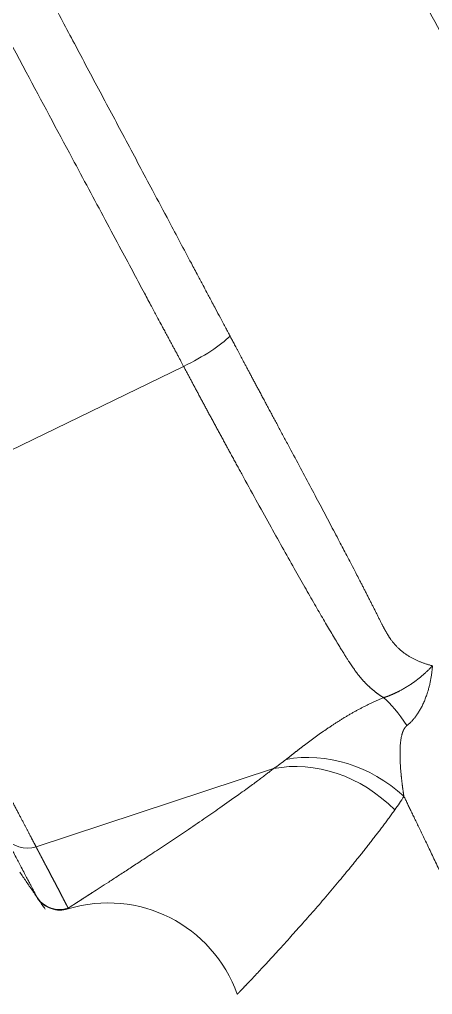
# Model space of a CAD drawing. Header units: millimetres. Extents: x 11618 to 13994, y -5897 to -2537.
# Drawn here: x 13433.82 to 13448.9, y -4021.53 to -3985.97 of the extents above; entities that cross this region are included whole.
import ezdxf

# ---------------------------------------------------------------- set-up
doc = ezdxf.new("R2010")
doc.units = ezdxf.units.MM

msp = doc.modelspace()

# ---------------------------------------------------------------- linework, layer by layer
at = {"linetype": 'Continuous', "lineweight": 13, "extrusion": (-1, -2.22045e-16, 0)}
for p, q in [((13428.119, -4004.294), (13439.81, -3998.622)), ((13434.423, -4016.147), (13443.094, -4013.293))]:
    msp.add_line(p, q, dxfattribs=at)
at = {"linetype": 'Continuous', "lineweight": 18}
msp.add_arc((13437.054, -4023.189), 5, 19.4948, 107.0507, dxfattribs=at)
at = {"linetype": 'Continuous', "lineweight": 13}
for centre, major_axis, ratio, start_param, end_param in [((13439.923, -3998.094), (1.767, 0.936), 0.210182, 4.538163, 5.698716), ((13448.467, -4015.096), (-1.935, 4.61), 0.224352, 5.434808, 5.866935), ((13444.588, -4017.951), (-3.116, 3.91), 0.859071, 4.840839, 5.867393), ((13445.023, -4017.573), (-3.443, 3.626), 0.864278, 4.797966, 5.772486), ((13434.124, -4015.215), (-0.89, -0.456), 0.977828, 0.124005, 1.411145), ((13435.284, -4017.429), (-0.898, -0.44), 0.999779, 0.162165, 1.429116)]:
    msp.add_ellipse(centre, major_axis=major_axis, ratio=ratio, start_param=start_param, end_param=end_param, dxfattribs=at)
at = {"linetype": 'Continuous', "lineweight": 18}
for points, knots in [([(13489.215, -4135.407), (13489.123, -4133.864), (13488.823, -4129.298), (13488.256, -4122.609), (13487.593, -4115.799), (13487.012, -4110.462), (13486.413, -4105.379), (13485.714, -4099.895), (13484.842, -4093.568), (13483.609, -4085.399), (13481.759, -4075.025), (13479.044, -4062.752), (13475.704, -4050.19), (13471.407, -4036.392), (13466.207, -4022.169), (13460.17, -4008.039), (13455.374, -3998.113), (13451.976, -3991.564), (13449.553, -3987.055), (13446.379, -3981.388), (13442.088, -3974.157), (13436.692, -3965.618), (13429.582, -3956.593), (13420.9, -3947.682), (13414.235, -3942.317), (13410.678, -3939.786)], [0, 0, 0, 0, 0.021404, 0.063354, 0.09294, 0.116141, 0.137692, 0.163801, 0.192684, 0.226123, 0.278193, 0.338556, 0.40011, 0.458112, 0.538598, 0.609671, 0.67079, 0.691177, 0.711824, 0.741678, 0.781095, 0.828257, 0.88141, 0.939887, 1, 1, 1, 1]), ([(13434.48, -4018.031), (13434.541, -4018.116), (13434.685, -4018.264), (13434.968, -4018.415), (13435.284, -4018.467), (13435.488, -4018.437), (13435.588, -4018.406)], [0, 0, 0, 0, 0.243794, 0.499999, 0.756204, 1, 1, 1, 1])]:
    msp.add_open_spline(points, degree=3, knots=knots, dxfattribs=at)
at = {"linetype": 'Continuous', "lineweight": 13}
for points, knots in [([(13418.619, -3954.658), (13418.636, -3954.69), (13418.672, -3954.755), (13418.726, -3954.855), (13418.784, -3954.962), (13418.845, -3955.074), (13418.909, -3955.193), (13418.998, -3955.36), (13419.138, -3955.621), (13419.292, -3955.908), (13419.438, -3956.18), (13419.55, -3956.39), (13419.666, -3956.606), (13419.786, -3956.83), (13419.91, -3957.061), (13420.043, -3957.309), (13420.23, -3957.656), (13420.516, -3958.189), (13420.942, -3958.982), (13421.47, -3959.967), (13422.051, -3961.05), (13422.634, -3962.138), (13423.207, -3963.208), (13423.77, -3964.259), (13424.614, -3965.838), (13425.749, -3967.961), (13427.181, -3970.643), (13428.624, -3973.347), (13429.846, -3975.638), (13430.849, -3977.519), (13431.637, -3978.997), (13432.442, -3980.507), (13433.264, -3982.05), (13434.103, -3983.624), (13434.958, -3985.229), (13435.845, -3986.895), (13436.765, -3988.62), (13437.715, -3990.404), (13438.555, -3991.98), (13439.349, -3993.47), (13439.9, -3994.506), (13440.313, -3995.282), (13440.502, -3995.638), (13440.644, -3995.903), (13440.737, -3996.078), (13440.803, -3996.202), (13440.877, -3996.341), (13440.995, -3996.562), (13441.128, -3996.811), (13441.253, -3997.044), (13441.347, -3997.22), (13441.43, -3997.375), (13441.481, -3997.473), (13441.505, -3997.518)], [0, 0, 0, 0, 0.002258, 0.004656, 0.007195, 0.009875, 0.012695, 0.015656, 0.021756, 0.031306, 0.036096, 0.041056, 0.046186, 0.051485, 0.056954, 0.062592, 0.069023, 0.081599, 0.100311, 0.125141, 0.151127, 0.176636, 0.201667, 0.226221, 0.250299, 0.312154, 0.374427, 0.437083, 0.500081, 0.533495, 0.567689, 0.602658, 0.638393, 0.674888, 0.712137, 0.750131, 0.791039, 0.832654, 0.874971, 0.901572, 0.93744, 0.947948, 0.956325, 0.962575, 0.966701, 0.968705, 0.971318, 0.976533, 0.984348, 0.988961, 0.993107, 0.996787, 1, 1, 1, 1]), ([(13439.81, -3998.622), (13439.794, -3998.592), (13439.76, -3998.527), (13439.706, -3998.427), (13439.649, -3998.32), (13439.588, -3998.206), (13439.522, -3998.084), (13439.447, -3997.944), (13439.364, -3997.79), (13439.275, -3997.623), (13439.185, -3997.457), (13439.115, -3997.327), (13439.046, -3997.199), (13438.96, -3997.037), (13438.817, -3996.77), (13438.617, -3996.398), (13438.342, -3995.884), (13437.974, -3995.197), (13437.496, -3994.304), (13436.741, -3992.896), (13435.586, -3990.741), (13433.969, -3987.723), (13432.209, -3984.438), (13430.582, -3981.401), (13429.298, -3979.006), (13427.554, -3975.754), (13425.296, -3971.551), (13422.86, -3967.031), (13420.95, -3963.498), (13419.767, -3961.315), (13418.804, -3959.541), (13418.202, -3958.433), (13417.689, -3957.49), (13417.396, -3956.951), (13417.175, -3956.542), (13417.033, -3956.281), (13416.905, -3956.047), (13416.792, -3955.839), (13416.692, -3955.658), (13416.63, -3955.546), (13416.602, -3955.494)], [0, 0, 0, 0, 0.002171, 0.004516, 0.007035, 0.009729, 0.012596, 0.015638, 0.019552, 0.023466, 0.027381, 0.031295, 0.032613, 0.036399, 0.042653, 0.051373, 0.062561, 0.078737, 0.099561, 0.125031, 0.177164, 0.249871, 0.334641, 0.404573, 0.459667, 0.499922, 0.628918, 0.749709, 0.812986, 0.874861, 0.902264, 0.937412, 0.952781, 0.968698, 0.975467, 0.981616, 0.987143, 0.992049, 0.996335, 1, 1, 1, 1]), ([(13441.505, -3997.518), (13441.516, -3997.539), (13441.538, -3997.582), (13441.574, -3997.648), (13441.611, -3997.719), (13441.651, -3997.795), (13441.694, -3997.875), (13441.739, -3997.96), (13441.787, -3998.05), (13441.837, -3998.144), (13441.889, -3998.242), (13441.944, -3998.346), (13442.001, -3998.453), (13442.061, -3998.565), (13442.123, -3998.682), (13442.188, -3998.803), (13442.255, -3998.928), (13442.324, -3999.058), (13442.395, -3999.192), (13442.469, -3999.33), (13442.545, -3999.472), (13442.624, -3999.619), (13442.704, -3999.769), (13442.787, -3999.924), (13442.872, -4000.082), (13442.959, -4000.244), (13443.048, -4000.411), (13443.139, -4000.58), (13443.232, -4000.754), (13443.327, -4000.931), (13443.423, -4001.112), (13443.522, -4001.296), (13443.726, -4001.676), (13444.028, -4002.24), (13444.419, -4002.972), (13444.794, -4003.678), (13445.153, -4004.355), (13445.476, -4004.967), (13445.75, -4005.488), (13445.963, -4005.896), (13446.123, -4006.205), (13446.234, -4006.418), (13446.313, -4006.571), (13446.376, -4006.695), (13446.439, -4006.818), (13446.501, -4006.939), (13446.563, -4007.059), (13446.623, -4007.178), (13446.683, -4007.296), (13446.742, -4007.413), (13446.801, -4007.528), (13446.858, -4007.643), (13446.915, -4007.756), (13446.971, -4007.867), (13447.014, -4007.955), (13447.046, -4008.018), (13447.066, -4008.057), (13447.086, -4008.095), (13447.105, -4008.132), (13447.125, -4008.169), (13447.144, -4008.204), (13447.163, -4008.238), (13447.181, -4008.271), (13447.2, -4008.304), (13447.218, -4008.335), (13447.236, -4008.366), (13447.254, -4008.396), (13447.272, -4008.425), (13447.29, -4008.453), (13447.307, -4008.48), (13447.325, -4008.507), (13447.342, -4008.532), (13447.359, -4008.557), (13447.392, -4008.603), (13447.441, -4008.668), (13447.508, -4008.75), (13447.578, -4008.827), (13447.651, -4008.899), (13447.726, -4008.968), (13447.792, -4009.022), (13447.847, -4009.064), (13447.889, -4009.095), (13447.933, -4009.126), (13447.977, -4009.155), (13448.022, -4009.184), (13448.068, -4009.212), (13448.114, -4009.239), (13448.161, -4009.265), (13448.209, -4009.29), (13448.258, -4009.315), (13448.307, -4009.338), (13448.357, -4009.361), (13448.408, -4009.382), (13448.46, -4009.403), (13448.512, -4009.423), (13448.565, -4009.443), (13448.619, -4009.461), (13448.673, -4009.479), (13448.728, -4009.495), (13448.784, -4009.511), (13448.84, -4009.526), (13448.878, -4009.535), (13448.897, -4009.54)], [0, 0, 0, 0, 0.003754, 0.007798, 0.012131, 0.016752, 0.021663, 0.026862, 0.03235, 0.038127, 0.044193, 0.050548, 0.05719, 0.064121, 0.07134, 0.078847, 0.086642, 0.094724, 0.103094, 0.11175, 0.120694, 0.129924, 0.139441, 0.149245, 0.159334, 0.169709, 0.18037, 0.191317, 0.202549, 0.214065, 0.225867, 0.237953, 0.250323, 0.301062, 0.35128, 0.400978, 0.450164, 0.49884, 0.538602, 0.570978, 0.595986, 0.613645, 0.623966, 0.634403, 0.644834, 0.655259, 0.665677, 0.676088, 0.686493, 0.696891, 0.707283, 0.717669, 0.728048, 0.73842, 0.748786, 0.752593, 0.756343, 0.760037, 0.763674, 0.767255, 0.770779, 0.774247, 0.77766, 0.781016, 0.784317, 0.787562, 0.790751, 0.793885, 0.796964, 0.799988, 0.802957, 0.805871, 0.80873, 0.811534, 0.821983, 0.832425, 0.842867, 0.853313, 0.863769, 0.87424, 0.879706, 0.885191, 0.890697, 0.896225, 0.901774, 0.907345, 0.912939, 0.918557, 0.924199, 0.929865, 0.935557, 0.941275, 0.947019, 0.95279, 0.958589, 0.964416, 0.970271, 0.976156, 0.982071, 0.988016, 0.993993, 1, 1, 1, 1]), ([(13447.115, -4010.704), (13447.107, -4010.699), (13447.09, -4010.688), (13447.065, -4010.673), (13447.04, -4010.657), (13447.015, -4010.64), (13446.99, -4010.624), (13446.966, -4010.607), (13446.941, -4010.59), (13446.917, -4010.573), (13446.893, -4010.556), (13446.869, -4010.538), (13446.845, -4010.52), (13446.821, -4010.502), (13446.797, -4010.484), (13446.774, -4010.466), (13446.751, -4010.447), (13446.728, -4010.428), (13446.705, -4010.409), (13446.682, -4010.39), (13446.659, -4010.371), (13446.637, -4010.351), (13446.614, -4010.331), (13446.592, -4010.311), (13446.57, -4010.29), (13446.548, -4010.27), (13446.526, -4010.249), (13446.505, -4010.228), (13446.483, -4010.207), (13446.462, -4010.186), (13446.441, -4010.164), (13446.42, -4010.142), (13446.399, -4010.12), (13446.378, -4010.098), (13446.358, -4010.075), (13446.337, -4010.053), (13446.317, -4010.03), (13446.297, -4010.007), (13446.277, -4009.983), (13446.257, -4009.96), (13446.237, -4009.936), (13446.195, -4009.884), (13446.13, -4009.8), (13446.04, -4009.677), (13445.946, -4009.541), (13445.862, -4009.414), (13445.789, -4009.298), (13445.723, -4009.195), (13445.651, -4009.079), (13445.572, -4008.951), (13445.428, -4008.715), (13445.212, -4008.356), (13444.913, -4007.85), (13444.587, -4007.289), (13444.23, -4006.667), (13443.836, -4005.974), (13443.406, -4005.21), (13442.94, -4004.375), (13442.448, -4003.485), (13442.076, -4002.81), (13441.842, -4002.383), (13441.755, -4002.224), (13441.669, -4002.066), (13441.583, -4001.909), (13441.498, -4001.754), (13441.414, -4001.6), (13441.331, -4001.447), (13441.249, -4001.296), (13441.167, -4001.146), (13441.087, -4000.998), (13441.007, -4000.852), (13440.929, -4000.707), (13440.851, -4000.563), (13440.774, -4000.422), (13440.699, -4000.281), (13440.624, -4000.143), (13440.55, -4000.006), (13440.478, -3999.872), (13440.406, -3999.738), (13440.335, -3999.607), (13440.266, -3999.477), (13440.198, -3999.35), (13440.13, -3999.224), (13440.064, -3999.1), (13439.999, -3998.978), (13439.935, -3998.858), (13439.872, -3998.739), (13439.831, -3998.661), (13439.81, -3998.622)], [0, 0, 0, 0, 0.003188, 0.006373, 0.009556, 0.012736, 0.015913, 0.019089, 0.022261, 0.025432, 0.0286, 0.031766, 0.03493, 0.038092, 0.041252, 0.044409, 0.047565, 0.050719, 0.053871, 0.057022, 0.06017, 0.063317, 0.066463, 0.069606, 0.072749, 0.07589, 0.079029, 0.082167, 0.085304, 0.08844, 0.091574, 0.094708, 0.09784, 0.100972, 0.104102, 0.107232, 0.110361, 0.113489, 0.116616, 0.119743, 0.122869, 0.125994, 0.139972, 0.155013, 0.171121, 0.188297, 0.198464, 0.20976, 0.222184, 0.235737, 0.250419, 0.295322, 0.342754, 0.392715, 0.445204, 0.500223, 0.560103, 0.621533, 0.684513, 0.749043, 0.759806, 0.770436, 0.780932, 0.791295, 0.801524, 0.81162, 0.821583, 0.831412, 0.841108, 0.85067, 0.860099, 0.869395, 0.878557, 0.887586, 0.896482, 0.905245, 0.913874, 0.92237, 0.930732, 0.938961, 0.947057, 0.95502, 0.96285, 0.970546, 0.97811, 0.98554, 0.992836, 1, 1, 1, 1]), ([(13428.119, -4004.294), (13428.129, -4004.313), (13428.149, -4004.352), (13428.181, -4004.411), (13428.214, -4004.473), (13428.249, -4004.538), (13428.285, -4004.606), (13428.323, -4004.676), (13428.362, -4004.749), (13428.402, -4004.825), (13428.444, -4004.904), (13428.488, -4004.985), (13428.533, -4005.069), (13428.579, -4005.156), (13428.627, -4005.245), (13428.676, -4005.337), (13428.726, -4005.432), (13428.778, -4005.529), (13428.831, -4005.629), (13428.993, -4005.931), (13429.259, -4006.43), (13429.626, -4007.117), (13429.985, -4007.789), (13430.36, -4008.493), (13430.771, -4009.263), (13431.231, -4010.124), (13431.725, -4011.052), (13432.072, -4011.704), (13432.276, -4012.087), (13432.335, -4012.199), (13432.394, -4012.308), (13432.451, -4012.416), (13432.507, -4012.522), (13432.563, -4012.627), (13432.617, -4012.729), (13432.671, -4012.83), (13432.724, -4012.929), (13432.776, -4013.027), (13432.827, -4013.122), (13432.877, -4013.216), (13432.926, -4013.309), (13432.974, -4013.399), (13433.021, -4013.489), (13433.068, -4013.576), (13433.113, -4013.662), (13433.158, -4013.746), (13433.202, -4013.828), (13433.245, -4013.909), (13433.287, -4013.989), (13433.328, -4014.066), (13433.368, -4014.143), (13433.408, -4014.217), (13433.447, -4014.29), (13433.485, -4014.362), (13433.522, -4014.432), (13433.558, -4014.501), (13433.594, -4014.568), (13433.628, -4014.634), (13433.662, -4014.698), (13433.696, -4014.761), (13433.728, -4014.822), (13433.76, -4014.882), (13433.791, -4014.94), (13433.821, -4014.998), (13433.85, -4015.053), (13433.879, -4015.108), (13433.907, -4015.161), (13433.934, -4015.213), (13433.961, -4015.263), (13433.987, -4015.312), (13434.012, -4015.36), (13434.037, -4015.407), (13434.061, -4015.452), (13434.084, -4015.496), (13434.106, -4015.539), (13434.128, -4015.581), (13434.15, -4015.622), (13434.17, -4015.661), (13434.19, -4015.7), (13434.21, -4015.737), (13434.229, -4015.773), (13434.247, -4015.808), (13434.265, -4015.842), (13434.282, -4015.874), (13434.298, -4015.906), (13434.314, -4015.937), (13434.33, -4015.966), (13434.345, -4015.995), (13434.359, -4016.023), (13434.373, -4016.05), (13434.386, -4016.075), (13434.399, -4016.1), (13434.411, -4016.124), (13434.419, -4016.139), (13434.423, -4016.147)], [0, 0, 0, 0, 0.003266, 0.006697, 0.010292, 0.014051, 0.017975, 0.022063, 0.026315, 0.030732, 0.035313, 0.040059, 0.044969, 0.050043, 0.055282, 0.060685, 0.066253, 0.071985, 0.077881, 0.083942, 0.125651, 0.167362, 0.209072, 0.250784, 0.301463, 0.360006, 0.426409, 0.500672, 0.509754, 0.518789, 0.527778, 0.53672, 0.545615, 0.554464, 0.563266, 0.572021, 0.58073, 0.589392, 0.598008, 0.606576, 0.615099, 0.623574, 0.632003, 0.640385, 0.648721, 0.65701, 0.665252, 0.673447, 0.681596, 0.689699, 0.697754, 0.705763, 0.713725, 0.721641, 0.72951, 0.737332, 0.745108, 0.752837, 0.760519, 0.768155, 0.775744, 0.783286, 0.790782, 0.798231, 0.805633, 0.812989, 0.820298, 0.82756, 0.834776, 0.841945, 0.849067, 0.856143, 0.863172, 0.870154, 0.87709, 0.883978, 0.890821, 0.897616, 0.904365, 0.911068, 0.917723, 0.924332, 0.930895, 0.93741, 0.943879, 0.950302, 0.956677, 0.963006, 0.969289, 0.975524, 0.981713, 0.987855, 0.993951, 1, 1, 1, 1]), ([(13447.115, -4010.704), (13447.123, -4010.702), (13447.137, -4010.697), (13447.158, -4010.69), (13447.179, -4010.683), (13447.201, -4010.675), (13447.222, -4010.667), (13447.243, -4010.66), (13447.264, -4010.652), (13447.285, -4010.644), (13447.307, -4010.635), (13447.328, -4010.627), (13447.349, -4010.619), (13447.37, -4010.61), (13447.391, -4010.601), (13447.412, -4010.592), (13447.433, -4010.583), (13447.454, -4010.574), (13447.475, -4010.565), (13447.496, -4010.555), (13447.517, -4010.546), (13447.538, -4010.536), (13447.558, -4010.526), (13447.579, -4010.516), (13447.6, -4010.506), (13447.62, -4010.496), (13447.641, -4010.486), (13447.697, -4010.457), (13447.787, -4010.409), (13447.909, -4010.339), (13448.03, -4010.264), (13448.182, -4010.163), (13448.362, -4010.031), (13448.525, -4009.897), (13448.649, -4009.787), (13448.722, -4009.718), (13448.778, -4009.663), (13448.811, -4009.63), (13448.834, -4009.606), (13448.848, -4009.592), (13448.86, -4009.579), (13448.87, -4009.568), (13448.879, -4009.559), (13448.886, -4009.552), (13448.891, -4009.546), (13448.895, -4009.542), (13448.897, -4009.54), (13448.897, -4009.54)], [0, 0, 0, 0, 0.009342, 0.018704, 0.028085, 0.037486, 0.046905, 0.056344, 0.065803, 0.07528, 0.084777, 0.094292, 0.103827, 0.113381, 0.122954, 0.132545, 0.142156, 0.151785, 0.161433, 0.1711, 0.180786, 0.19049, 0.200213, 0.209954, 0.219714, 0.229492, 0.239289, 0.249104, 0.30952, 0.371286, 0.434401, 0.498864, 0.620299, 0.748953, 0.810593, 0.874825, 0.905894, 0.937651, 0.949857, 0.960737, 0.970295, 0.978532, 0.985452, 0.991057, 0.995349, 0.998329, 1, 1, 1, 1]), ([(13448.897, -4009.54), (13448.896, -4009.551), (13448.894, -4009.574), (13448.891, -4009.61), (13448.888, -4009.65), (13448.883, -4009.693), (13448.878, -4009.74), (13448.872, -4009.79), (13448.864, -4009.844), (13448.856, -4009.901), (13448.846, -4009.961), (13448.835, -4010.025), (13448.822, -4010.092), (13448.804, -4010.179), (13448.78, -4010.283), (13448.75, -4010.396), (13448.719, -4010.5), (13448.689, -4010.593), (13448.66, -4010.675), (13448.62, -4010.779), (13448.568, -4010.903), (13448.5, -4011.043), (13448.429, -4011.171), (13448.371, -4011.263), (13448.329, -4011.326), (13448.302, -4011.363), (13448.275, -4011.399), (13448.248, -4011.434), (13448.221, -4011.468), (13448.193, -4011.5), (13448.165, -4011.532), (13448.137, -4011.562), (13448.108, -4011.592), (13448.08, -4011.62), (13448.051, -4011.647), (13448.022, -4011.673), (13447.993, -4011.698), (13447.973, -4011.714), (13447.964, -4011.722)], [0, 0, 0, 0, 0.013135, 0.027658, 0.043576, 0.060897, 0.07963, 0.099782, 0.121363, 0.144383, 0.168851, 0.194776, 0.222168, 0.251035, 0.30248, 0.35008, 0.393771, 0.433501, 0.469228, 0.500919, 0.569516, 0.634052, 0.694489, 0.750806, 0.770226, 0.789393, 0.808307, 0.826968, 0.845379, 0.86354, 0.881451, 0.899116, 0.916534, 0.933708, 0.95064, 0.967331, 0.983784, 1, 1, 1, 1]), ([(13443.551, -4012.956), (13443.559, -4012.95), (13443.575, -4012.937), (13443.599, -4012.918), (13443.623, -4012.899), (13443.647, -4012.88), (13443.671, -4012.86), (13443.696, -4012.841), (13443.721, -4012.821), (13443.746, -4012.802), (13443.771, -4012.782), (13443.796, -4012.762), (13443.821, -4012.742), (13443.847, -4012.722), (13443.873, -4012.702), (13443.899, -4012.682), (13443.925, -4012.662), (13443.951, -4012.642), (13443.977, -4012.621), (13444.004, -4012.601), (13444.031, -4012.58), (13444.058, -4012.559), (13444.085, -4012.538), (13444.112, -4012.518), (13444.14, -4012.497), (13444.168, -4012.476), (13444.195, -4012.454), (13444.276, -4012.393), (13444.412, -4012.291), (13444.609, -4012.147), (13444.809, -4012.004), (13444.964, -4011.896), (13445.068, -4011.825), (13445.118, -4011.791), (13445.168, -4011.757), (13445.219, -4011.724), (13445.269, -4011.691), (13445.32, -4011.657), (13445.37, -4011.625), (13445.421, -4011.592), (13445.472, -4011.56), (13445.523, -4011.527), (13445.574, -4011.496), (13445.625, -4011.464), (13445.677, -4011.433), (13445.728, -4011.402), (13445.78, -4011.371), (13445.831, -4011.34), (13445.883, -4011.31), (13445.935, -4011.28), (13445.987, -4011.251), (13446.04, -4011.221), (13446.092, -4011.192), (13446.144, -4011.163), (13446.197, -4011.135), (13446.25, -4011.107), (13446.303, -4011.079), (13446.356, -4011.052), (13446.409, -4011.025), (13446.462, -4010.998), (13446.516, -4010.972), (13446.57, -4010.946), (13446.624, -4010.92), (13446.678, -4010.894), (13446.732, -4010.869), (13446.786, -4010.845), (13446.841, -4010.82), (13446.895, -4010.796), (13446.95, -4010.773), (13447.005, -4010.75), (13447.06, -4010.727), (13447.097, -4010.712), (13447.115, -4010.704)], [0, 0, 0, 0, 0.00963, 0.019255, 0.028875, 0.038489, 0.048099, 0.057704, 0.067305, 0.076902, 0.086496, 0.096085, 0.105672, 0.115255, 0.124836, 0.134414, 0.14399, 0.153564, 0.163136, 0.172706, 0.182276, 0.191844, 0.201411, 0.210978, 0.220545, 0.230111, 0.239678, 0.249245, 0.313034, 0.375655, 0.437188, 0.497716, 0.512086, 0.526342, 0.540485, 0.554516, 0.568436, 0.582248, 0.595952, 0.60955, 0.623044, 0.636435, 0.649724, 0.662913, 0.676005, 0.689, 0.701901, 0.714709, 0.727426, 0.740055, 0.752596, 0.765053, 0.777428, 0.789722, 0.801937, 0.814077, 0.826143, 0.838137, 0.850062, 0.861921, 0.873716, 0.885449, 0.897124, 0.908742, 0.920307, 0.931821, 0.943287, 0.954708, 0.966087, 0.977427, 0.98873, 1, 1, 1, 1]), ([(13447.964, -4011.722), (13447.962, -4011.724), (13447.958, -4011.727), (13447.952, -4011.732), (13447.946, -4011.737), (13447.941, -4011.742), (13447.935, -4011.748), (13447.93, -4011.753), (13447.924, -4011.759), (13447.919, -4011.765), (13447.913, -4011.771), (13447.908, -4011.777), (13447.903, -4011.784), (13447.898, -4011.79), (13447.893, -4011.797), (13447.888, -4011.804), (13447.883, -4011.811), (13447.878, -4011.818), (13447.873, -4011.826), (13447.868, -4011.833), (13447.864, -4011.841), (13447.859, -4011.849), (13447.855, -4011.857), (13447.85, -4011.865), (13447.846, -4011.874), (13447.841, -4011.882), (13447.837, -4011.891), (13447.833, -4011.9), (13447.829, -4011.909), (13447.825, -4011.919), (13447.821, -4011.928), (13447.817, -4011.937), (13447.813, -4011.947), (13447.809, -4011.957), (13447.805, -4011.967), (13447.802, -4011.977), (13447.798, -4011.988), (13447.795, -4011.998), (13447.791, -4012.009), (13447.788, -4012.02), (13447.785, -4012.031), (13447.776, -4012.062), (13447.763, -4012.116), (13447.748, -4012.194), (13447.735, -4012.28), (13447.723, -4012.382), (13447.715, -4012.505), (13447.71, -4012.655), (13447.71, -4012.83), (13447.714, -4012.986), (13447.721, -4013.111), (13447.726, -4013.195), (13447.731, -4013.273), (13447.736, -4013.343), (13447.741, -4013.406), (13447.746, -4013.462), (13447.751, -4013.512), (13447.755, -4013.554), (13447.759, -4013.589), (13447.762, -4013.617), (13447.764, -4013.639), (13447.766, -4013.653), (13447.768, -4013.673), (13447.771, -4013.7), (13447.775, -4013.736), (13447.779, -4013.771), (13447.783, -4013.807), (13447.787, -4013.841), (13447.792, -4013.875), (13447.796, -4013.909), (13447.8, -4013.942), (13447.804, -4013.974), (13447.809, -4014.006), (13447.813, -4014.038), (13447.817, -4014.069), (13447.822, -4014.099), (13447.826, -4014.129), (13447.83, -4014.159), (13447.834, -4014.188), (13447.839, -4014.216), (13447.843, -4014.244), (13447.847, -4014.272), (13447.85, -4014.29), (13447.851, -4014.299)], [0, 0, 0, 0, 0.002174, 0.004385, 0.006635, 0.008926, 0.011258, 0.013633, 0.016051, 0.018515, 0.021026, 0.023583, 0.026189, 0.028844, 0.031549, 0.034305, 0.037113, 0.039973, 0.042886, 0.045853, 0.048874, 0.051949, 0.055081, 0.058268, 0.061512, 0.064813, 0.068171, 0.071586, 0.07506, 0.078593, 0.082185, 0.085835, 0.089546, 0.093316, 0.097147, 0.101038, 0.104989, 0.109002, 0.113076, 0.117212, 0.121409, 0.125668, 0.152514, 0.182259, 0.214922, 0.25052, 0.298595, 0.356312, 0.423637, 0.500525, 0.536063, 0.568857, 0.598917, 0.626248, 0.650857, 0.672748, 0.691927, 0.708396, 0.722159, 0.733218, 0.741575, 0.747232, 0.750189, 0.764503, 0.778624, 0.792552, 0.806287, 0.81983, 0.833181, 0.84634, 0.859308, 0.872083, 0.884667, 0.89706, 0.909261, 0.921271, 0.93309, 0.944718, 0.956156, 0.967403, 0.978459, 0.989325, 1, 1, 1, 1]), ([(13435.593, -4018.38), (13435.595, -4018.378), (13435.599, -4018.376), (13435.605, -4018.372), (13435.612, -4018.367), (13435.619, -4018.363), (13435.626, -4018.358), (13435.633, -4018.354), (13435.641, -4018.349), (13435.649, -4018.344), (13435.657, -4018.339), (13435.665, -4018.333), (13435.674, -4018.328), (13435.682, -4018.322), (13435.691, -4018.317), (13435.7, -4018.311), (13435.71, -4018.305), (13435.719, -4018.298), (13435.729, -4018.292), (13435.739, -4018.286), (13435.749, -4018.279), (13435.76, -4018.272), (13435.771, -4018.266), (13435.782, -4018.259), (13435.793, -4018.251), (13435.804, -4018.244), (13435.816, -4018.237), (13435.827, -4018.229), (13435.84, -4018.221), (13435.852, -4018.213), (13435.864, -4018.205), (13435.877, -4018.197), (13435.89, -4018.189), (13435.903, -4018.18), (13435.917, -4018.172), (13435.93, -4018.163), (13435.944, -4018.154), (13435.958, -4018.145), (13435.972, -4018.136), (13435.987, -4018.127), (13436.002, -4018.117), (13436.017, -4018.107), (13436.032, -4018.098), (13436.047, -4018.088), (13436.063, -4018.078), (13436.079, -4018.068), (13436.095, -4018.057), (13436.111, -4018.047), (13436.128, -4018.036), (13436.144, -4018.025), (13436.161, -4018.014), (13436.178, -4018.003), (13436.196, -4017.992), (13436.213, -4017.981), (13436.231, -4017.969), (13436.249, -4017.958), (13436.268, -4017.946), (13436.286, -4017.934), (13436.305, -4017.922), (13436.324, -4017.91), (13436.343, -4017.897), (13436.363, -4017.885), (13436.382, -4017.872), (13436.402, -4017.859), (13436.422, -4017.846), (13436.443, -4017.833), (13436.463, -4017.82), (13436.564, -4017.755), (13436.758, -4017.63), (13437.071, -4017.428), (13437.42, -4017.202), (13437.805, -4016.952), (13438.163, -4016.718), (13438.483, -4016.508), (13438.753, -4016.331), (13439.038, -4016.143), (13439.422, -4015.888), (13439.923, -4015.553), (13440.525, -4015.145), (13441.164, -4014.704), (13441.678, -4014.341), (13442.123, -4014.021), (13442.389, -4013.826), (13442.615, -4013.657), (13442.758, -4013.55), (13442.884, -4013.454), (13442.995, -4013.37), (13443.063, -4013.317), (13443.094, -4013.293)], [0, 0, 0, 0, 0.003701, 0.007404, 0.011108, 0.014813, 0.01852, 0.022227, 0.025937, 0.029647, 0.03336, 0.037073, 0.040789, 0.044505, 0.048224, 0.051944, 0.055666, 0.059389, 0.063115, 0.066842, 0.07057, 0.074301, 0.078034, 0.081768, 0.085505, 0.089243, 0.092984, 0.096726, 0.100471, 0.104218, 0.107967, 0.111718, 0.115471, 0.119227, 0.122985, 0.126745, 0.130508, 0.134273, 0.138041, 0.14181, 0.145583, 0.149358, 0.153136, 0.156916, 0.160698, 0.164484, 0.168272, 0.172063, 0.175857, 0.179653, 0.183452, 0.187255, 0.19106, 0.194868, 0.198679, 0.202493, 0.20631, 0.21013, 0.213953, 0.217779, 0.221608, 0.225441, 0.229277, 0.233116, 0.236958, 0.240804, 0.244653, 0.248505, 0.296709, 0.345793, 0.395813, 0.446822, 0.498869, 0.529074, 0.56001, 0.591685, 0.624106, 0.684811, 0.749441, 0.80729, 0.874704, 0.90028, 0.937347, 0.952977, 0.967058, 0.97959, 0.99057, 1, 1, 1, 1]), ([(13473.577, -4141.574), (13473.582, -4141.493), (13473.59, -4141.331), (13473.603, -4141.085), (13473.616, -4140.836), (13473.629, -4140.583), (13473.642, -4140.327), (13473.655, -4140.068), (13473.668, -4139.805), (13473.68, -4139.538), (13473.693, -4139.268), (13473.705, -4138.995), (13473.717, -4138.717), (13473.729, -4138.437), (13473.741, -4138.153), (13473.752, -4137.865), (13473.764, -4137.574), (13473.775, -4137.279), (13473.786, -4136.981), (13473.797, -4136.68), (13473.807, -4136.374), (13473.818, -4136.066), (13473.828, -4135.753), (13473.838, -4135.438), (13473.847, -4135.118), (13473.856, -4134.796), (13473.865, -4134.469), (13473.874, -4134.14), (13473.882, -4133.806), (13473.89, -4133.47), (13473.897, -4133.129), (13473.904, -4132.785), (13473.911, -4132.438), (13473.917, -4132.087), (13473.923, -4131.733), (13473.929, -4131.375), (13473.934, -4131.013), (13473.938, -4130.648), (13473.942, -4130.28), (13473.946, -4129.908), (13473.949, -4129.533), (13473.951, -4129.154), (13473.953, -4128.771), (13473.955, -4128.385), (13473.956, -4127.996), (13473.956, -4127.603), (13473.956, -4127.206), (13473.955, -4126.806), (13473.953, -4126.402), (13473.951, -4125.995), (13473.948, -4125.585), (13473.944, -4125.171), (13473.94, -4124.753), (13473.935, -4124.332), (13473.93, -4123.908), (13473.923, -4123.48), (13473.916, -4123.049), (13473.908, -4122.614), (13473.899, -4122.175), (13473.889, -4121.733), (13473.879, -4121.288), (13473.868, -4120.839), (13473.856, -4120.387), (13473.843, -4119.931), (13473.829, -4119.472), (13473.814, -4119.009), (13473.798, -4118.543), (13473.781, -4118.074), (13473.763, -4117.6), (13473.745, -4117.124), (13473.725, -4116.644), (13473.704, -4116.161), (13473.682, -4115.674), (13473.659, -4115.184), (13473.635, -4114.69), (13473.61, -4114.193), (13473.584, -4113.693), (13473.556, -4113.189), (13473.528, -4112.682), (13473.498, -4112.172), (13473.467, -4111.658), (13473.435, -4111.14), (13473.401, -4110.62), (13473.366, -4110.096), (13473.33, -4109.568), (13473.293, -4109.037), (13473.194, -4107.678), (13473.024, -4105.529), (13472.761, -4102.632), (13472.478, -4099.85), (13472.179, -4097.184), (13471.867, -4094.633), (13471.521, -4092.012), (13471.141, -4089.344), (13470.729, -4086.655), (13470.319, -4084.154), (13469.916, -4081.839), (13469.527, -4079.71), (13469.155, -4077.766), (13468.699, -4075.475), (13468.132, -4072.769), (13467.421, -4069.579), (13466.66, -4066.362), (13465.848, -4063.117), (13465.011, -4059.951), (13464.169, -4056.918), (13463.342, -4054.07), (13462.52, -4051.352), (13461.708, -4048.764), (13460.908, -4046.305), (13460.273, -4044.414), (13459.783, -4042.989), (13459.415, -4041.931), (13458.983, -4040.706), (13458.483, -4039.315), (13457.914, -4037.759), (13457.416, -4036.426), (13457.02, -4035.379), (13456.755, -4034.683), (13456.5, -4034.02), (13456.255, -4033.387), (13456.022, -4032.787), (13455.832, -4032.303), (13455.682, -4031.92), (13455.565, -4031.625), (13455.441, -4031.315), (13455.312, -4030.992), (13455.176, -4030.654), (13455.034, -4030.304), (13454.886, -4029.939), (13454.732, -4029.561), (13454.571, -4029.17), (13454.404, -4028.765), (13454.244, -4028.382), (13454.087, -4028.005), (13453.926, -4027.622), (13453.74, -4027.185), (13453.531, -4026.693), (13453.297, -4026.148), (13453.039, -4025.551), (13452.757, -4024.902), (13452.45, -4024.203), (13452.12, -4023.456), (13451.765, -4022.661), (13451.388, -4021.822), (13451.067, -4021.116), (13450.814, -4020.562), (13450.636, -4020.174), (13450.463, -4019.799), (13450.295, -4019.436), (13450.132, -4019.086), (13449.974, -4018.747), (13449.822, -4018.421), (13449.674, -4018.106), (13449.532, -4017.803), (13449.394, -4017.512), (13449.261, -4017.232), (13449.134, -4016.963), (13449.011, -4016.706), (13448.894, -4016.459), (13448.781, -4016.223), (13448.673, -4015.998), (13448.57, -4015.783), (13448.471, -4015.579), (13448.378, -4015.385), (13448.289, -4015.201), (13448.204, -4015.027), (13448.125, -4014.862), (13448.05, -4014.708), (13447.98, -4014.563), (13447.914, -4014.428), (13447.871, -4014.341), (13447.851, -4014.299)], [0, 0, 0, 0, 0.001831, 0.003687, 0.005571, 0.00748, 0.009416, 0.011379, 0.013368, 0.015383, 0.017424, 0.019492, 0.021587, 0.023708, 0.025855, 0.028029, 0.030229, 0.032456, 0.034709, 0.036988, 0.039294, 0.041627, 0.043986, 0.046371, 0.048783, 0.051221, 0.053686, 0.056177, 0.058695, 0.061239, 0.06381, 0.066407, 0.06903, 0.071681, 0.074357, 0.07706, 0.07979, 0.082546, 0.085328, 0.088137, 0.090973, 0.093835, 0.096723, 0.099638, 0.10258, 0.105547, 0.108542, 0.111562, 0.11461, 0.117683, 0.120783, 0.12391, 0.127063, 0.130242, 0.133448, 0.13668, 0.139939, 0.143223, 0.146535, 0.149872, 0.153236, 0.156627, 0.160044, 0.163487, 0.166956, 0.170452, 0.173973, 0.177522, 0.181096, 0.184697, 0.188324, 0.191977, 0.195656, 0.199361, 0.203093, 0.206851, 0.210634, 0.214444, 0.21828, 0.222142, 0.22603, 0.229945, 0.233885, 0.23785, 0.241842, 0.24586, 0.249904, 0.272724, 0.294692, 0.315805, 0.336064, 0.355468, 0.374021, 0.395973, 0.416515, 0.435652, 0.453389, 0.46973, 0.484682, 0.498247, 0.52264, 0.547317, 0.572283, 0.597545, 0.623109, 0.646471, 0.668876, 0.690324, 0.710815, 0.730349, 0.748924, 0.75604, 0.764503, 0.774315, 0.78548, 0.798, 0.811879, 0.817754, 0.823378, 0.828752, 0.833875, 0.838747, 0.843368, 0.845659, 0.848064, 0.850583, 0.853215, 0.855961, 0.858821, 0.861795, 0.864883, 0.868084, 0.871398, 0.874825, 0.877525, 0.880682, 0.884298, 0.888372, 0.892904, 0.897894, 0.903341, 0.909244, 0.915605, 0.922421, 0.929693, 0.937419, 0.940959, 0.944408, 0.947766, 0.951034, 0.95421, 0.957296, 0.960291, 0.963195, 0.966009, 0.968732, 0.971364, 0.973906, 0.976357, 0.978718, 0.980988, 0.983168, 0.985258, 0.987257, 0.989165, 0.990984, 0.992712, 0.99435, 0.995897, 0.997355, 0.998723, 1, 1, 1, 1]), ([(13447.52, -4014.796), (13447.503, -4014.82), (13447.468, -4014.868), (13447.415, -4014.94), (13447.363, -4015.012), (13447.309, -4015.085), (13447.256, -4015.157), (13447.202, -4015.229), (13447.148, -4015.301), (13447.094, -4015.374), (13447.039, -4015.446), (13446.985, -4015.518), (13446.93, -4015.591), (13446.874, -4015.663), (13446.819, -4015.735), (13446.763, -4015.808), (13446.707, -4015.88), (13446.651, -4015.952), (13446.595, -4016.024), (13446.538, -4016.096), (13446.482, -4016.168), (13446.425, -4016.24), (13446.368, -4016.312), (13446.311, -4016.383), (13446.253, -4016.455), (13446.196, -4016.527), (13446.138, -4016.598), (13446.081, -4016.669), (13446.023, -4016.741), (13445.965, -4016.812), (13445.907, -4016.883), (13445.849, -4016.954), (13445.791, -4017.024), (13445.732, -4017.095), (13445.674, -4017.165), (13445.616, -4017.236), (13445.409, -4017.484), (13445.057, -4017.902), (13444.571, -4018.465), (13444.105, -4018.993), (13443.726, -4019.416), (13443.426, -4019.748), (13443.196, -4019.999), (13442.981, -4020.233), (13442.781, -4020.449), (13442.597, -4020.645), (13442.43, -4020.823), (13442.321, -4020.939), (13442.258, -4021.006), (13442.233, -4021.032), (13442.209, -4021.057), (13442.186, -4021.081), (13442.163, -4021.105), (13442.141, -4021.129), (13442.12, -4021.151), (13442.099, -4021.173), (13442.079, -4021.194), (13442.059, -4021.215), (13442.04, -4021.235), (13442.022, -4021.254), (13442.004, -4021.273), (13441.987, -4021.291), (13441.971, -4021.308), (13441.955, -4021.325), (13441.94, -4021.341), (13441.925, -4021.356), (13441.911, -4021.37), (13441.898, -4021.384), (13441.885, -4021.397), (13441.873, -4021.41), (13441.862, -4021.422), (13441.851, -4021.433), (13441.841, -4021.444), (13441.832, -4021.453), (13441.823, -4021.463), (13441.815, -4021.471), (13441.807, -4021.479), (13441.8, -4021.486), (13441.794, -4021.493), (13441.788, -4021.498), (13441.784, -4021.503), (13441.779, -4021.508), (13441.776, -4021.512), (13441.773, -4021.515), (13441.77, -4021.517), (13441.769, -4021.519), (13441.768, -4021.52), (13441.768, -4021.52), (13441.768, -4021.52)], [0, 0, 0, 0, 0.007024, 0.014055, 0.021091, 0.028134, 0.035183, 0.042239, 0.049301, 0.056371, 0.063448, 0.070532, 0.077624, 0.084723, 0.091831, 0.098946, 0.10607, 0.113203, 0.120344, 0.127494, 0.134652, 0.14182, 0.148998, 0.156185, 0.163381, 0.170588, 0.177804, 0.185031, 0.192268, 0.199515, 0.206774, 0.214043, 0.221323, 0.228614, 0.235916, 0.24323, 0.250555, 0.313875, 0.376638, 0.438986, 0.50106, 0.537617, 0.573843, 0.609769, 0.645427, 0.680851, 0.716071, 0.751121, 0.757442, 0.763756, 0.770062, 0.776361, 0.782653, 0.788938, 0.795217, 0.801489, 0.807756, 0.814016, 0.82027, 0.826519, 0.832762, 0.839, 0.845233, 0.851461, 0.857685, 0.863904, 0.870119, 0.876329, 0.882536, 0.88874, 0.894939, 0.901136, 0.907329, 0.91352, 0.919708, 0.925894, 0.932077, 0.938258, 0.944437, 0.950615, 0.956791, 0.962966, 0.96914, 0.975313, 0.981485, 0.987657, 0.993829, 1, 1, 1, 1]), ([(13434.469, -4018.008), (13434.468, -4018.007), (13434.468, -4018.006), (13434.466, -4018.003), (13434.465, -4018), (13434.463, -4017.996), (13434.461, -4017.993), (13434.459, -4017.989), (13434.457, -4017.984), (13434.454, -4017.98), (13434.451, -4017.972), (13434.445, -4017.961), (13434.437, -4017.946), (13434.426, -4017.923), (13434.409, -4017.891), (13434.386, -4017.846), (13434.358, -4017.794), (13434.327, -4017.735), (13434.294, -4017.67), (13434.25, -4017.588), (13434.194, -4017.48), (13434.12, -4017.34), (13434.027, -4017.163), (13433.911, -4016.942), (13433.788, -4016.709), (13433.664, -4016.474), (13433.575, -4016.306), (13433.508, -4016.178), (13433.467, -4016.101), (13433.431, -4016.033), (13433.402, -4015.978), (13433.383, -4015.941), (13433.37, -4015.917), (13433.36, -4015.898), (13433.351, -4015.881), (13433.341, -4015.862), (13433.332, -4015.844), (13433.322, -4015.826), (13433.313, -4015.809), (13433.305, -4015.792), (13433.299, -4015.781), (13433.296, -4015.775)], [0, 0, 0, 0, 0.005764, 0.011822, 0.018175, 0.024824, 0.03177, 0.039014, 0.046555, 0.054392, 0.062524, 0.081416, 0.102253, 0.125036, 0.161195, 0.202862, 0.250037, 0.287744, 0.329406, 0.375023, 0.434044, 0.500015, 0.574247, 0.657586, 0.750027, 0.810421, 0.874987, 0.895537, 0.916368, 0.937482, 0.950079, 0.959489, 0.965709, 0.968737, 0.973676, 0.978458, 0.983082, 0.987548, 0.991856, 0.996007, 1, 1, 1, 1]), ([(13434.423, -4016.147), (13434.423, -4016.147), (13434.423, -4016.148), (13434.424, -4016.149), (13434.425, -4016.151), (13434.426, -4016.153), (13434.427, -4016.155), (13434.429, -4016.158), (13434.431, -4016.162), (13434.433, -4016.165), (13434.435, -4016.17), (13434.437, -4016.175), (13434.44, -4016.18), (13434.443, -4016.185), (13434.446, -4016.192), (13434.45, -4016.198), (13434.454, -4016.205), (13434.457, -4016.213), (13434.462, -4016.22), (13434.466, -4016.229), (13434.471, -4016.238), (13434.475, -4016.247), (13434.48, -4016.256), (13434.486, -4016.266), (13434.491, -4016.277), (13434.497, -4016.288), (13434.503, -4016.299), (13434.509, -4016.311), (13434.515, -4016.323), (13434.522, -4016.335), (13434.529, -4016.348), (13434.536, -4016.361), (13434.543, -4016.375), (13434.55, -4016.389), (13434.558, -4016.404), (13434.566, -4016.418), (13434.574, -4016.434), (13434.582, -4016.449), (13434.591, -4016.465), (13434.599, -4016.481), (13434.608, -4016.498), (13434.617, -4016.515), (13434.626, -4016.532), (13434.635, -4016.55), (13434.645, -4016.568), (13434.654, -4016.586), (13434.664, -4016.605), (13434.674, -4016.624), (13434.684, -4016.643), (13434.695, -4016.663), (13434.705, -4016.683), (13434.716, -4016.703), (13434.726, -4016.723), (13434.737, -4016.744), (13434.748, -4016.765), (13434.759, -4016.786), (13434.771, -4016.807), (13434.782, -4016.829), (13434.794, -4016.851), (13434.805, -4016.873), (13434.817, -4016.895), (13434.829, -4016.918), (13434.841, -4016.941), (13434.853, -4016.964), (13434.865, -4016.987), (13434.877, -4017.01), (13434.89, -4017.033), (13434.902, -4017.057), (13434.915, -4017.081), (13434.927, -4017.105), (13434.94, -4017.129), (13434.953, -4017.153), (13434.965, -4017.177), (13434.978, -4017.201), (13434.991, -4017.226), (13435.004, -4017.25), (13435.017, -4017.275), (13435.03, -4017.3), (13435.043, -4017.324), (13435.056, -4017.349), (13435.069, -4017.374), (13435.082, -4017.399), (13435.095, -4017.423), (13435.108, -4017.448), (13435.121, -4017.473), (13435.134, -4017.498), (13435.147, -4017.522), (13435.16, -4017.547), (13435.172, -4017.571), (13435.185, -4017.596), (13435.198, -4017.62), (13435.211, -4017.644), (13435.223, -4017.668), (13435.236, -4017.692), (13435.249, -4017.716), (13435.261, -4017.74), (13435.273, -4017.764), (13435.286, -4017.787), (13435.298, -4017.81), (13435.31, -4017.833), (13435.322, -4017.856), (13435.333, -4017.878), (13435.345, -4017.9), (13435.356, -4017.922), (13435.368, -4017.944), (13435.379, -4017.965), (13435.39, -4017.986), (13435.401, -4018.007), (13435.411, -4018.028), (13435.422, -4018.048), (13435.432, -4018.067), (13435.442, -4018.087), (13435.452, -4018.105), (13435.461, -4018.124), (13435.471, -4018.142), (13435.48, -4018.159), (13435.489, -4018.177), (13435.497, -4018.193), (13435.506, -4018.209), (13435.514, -4018.225), (13435.522, -4018.24), (13435.529, -4018.255), (13435.536, -4018.269), (13435.543, -4018.282), (13435.55, -4018.295), (13435.556, -4018.307), (13435.562, -4018.318), (13435.567, -4018.329), (13435.573, -4018.34), (13435.577, -4018.349), (13435.582, -4018.358), (13435.586, -4018.366), (13435.59, -4018.373), (13435.592, -4018.378), (13435.593, -4018.38)], [0, 0, 0, 0, 0.000172, 0.000457, 0.000855, 0.001366, 0.00199, 0.002727, 0.003577, 0.00454, 0.005616, 0.006805, 0.008107, 0.009523, 0.011051, 0.012692, 0.014447, 0.016314, 0.018295, 0.020389, 0.022595, 0.024915, 0.027348, 0.029893, 0.032552, 0.035324, 0.038209, 0.041207, 0.044318, 0.047542, 0.050879, 0.054329, 0.057892, 0.061568, 0.065357, 0.06926, 0.073275, 0.077403, 0.081644, 0.085999, 0.090466, 0.095047, 0.09974, 0.104547, 0.109466, 0.114499, 0.119645, 0.124903, 0.130275, 0.13576, 0.141357, 0.147068, 0.152892, 0.158829, 0.164879, 0.171042, 0.177318, 0.183707, 0.190209, 0.196824, 0.203552, 0.210393, 0.217347, 0.224414, 0.231595, 0.238888, 0.246294, 0.253813, 0.261446, 0.269191, 0.277049, 0.285021, 0.293105, 0.301303, 0.309613, 0.318037, 0.326573, 0.335223, 0.343985, 0.352861, 0.36185, 0.370951, 0.380166, 0.389494, 0.398934, 0.408488, 0.418155, 0.427935, 0.437828, 0.447834, 0.457953, 0.468185, 0.478529, 0.488987, 0.499559, 0.510243, 0.52104, 0.53195, 0.542973, 0.554109, 0.565358, 0.576721, 0.588196, 0.599784, 0.611486, 0.6233, 0.635227, 0.647268, 0.659421, 0.671688, 0.684067, 0.69656, 0.709166, 0.721884, 0.734716, 0.747661, 0.760719, 0.77389, 0.787174, 0.800571, 0.814081, 0.827704, 0.84144, 0.855289, 0.869251, 0.883327, 0.897515, 0.911817, 0.926231, 0.940759, 0.955399, 0.970153, 0.98502, 1, 1, 1, 1]), ([(13434.481, -4018.033), (13434.481, -4018.033), (13434.481, -4018.033), (13434.48, -4018.032), (13434.48, -4018.032), (13434.48, -4018.032), (13434.48, -4018.031), (13434.479, -4018.029), (13434.478, -4018.027), (13434.477, -4018.024), (13434.475, -4018.022), (13434.474, -4018.019), (13434.472, -4018.016), (13434.471, -4018.012), (13434.469, -4018.01), (13434.469, -4018.008)], [0, 0, 0, 0, 0.061641, 0.125001, 0.164831, 0.206319, 0.250001, 0.364684, 0.5, 0.575516, 0.658814, 0.749999, 0.826962, 0.910287, 1, 1, 1, 1]), ([(13435.593, -4018.38), (13435.593, -4018.381), (13435.592, -4018.384), (13435.592, -4018.387), (13435.591, -4018.39), (13435.591, -4018.394), (13435.59, -4018.396), (13435.59, -4018.399), (13435.589, -4018.401), (13435.589, -4018.403), (13435.589, -4018.405), (13435.589, -4018.406), (13435.588, -4018.407), (13435.588, -4018.408), (13435.588, -4018.408), (13435.588, -4018.408), (13435.588, -4018.408)], [0, 0, 0, 0, 0.071043, 0.142121, 0.213242, 0.284409, 0.35563, 0.42691, 0.498255, 0.569671, 0.641164, 0.71274, 0.784406, 0.856167, 0.928029, 1, 1, 1, 1])]:
    msp.add_open_spline(points, degree=3, knots=knots, dxfattribs=at)
at = {"linetype": 'Continuous', "lineweight": 18}
for points, degree in [([(13443.094, -4013.293), (13443.252, -4013.185), (13443.405, -4013.072), (13443.551, -4012.956)], 3), ([(13447.851, -4014.299), (13447.748, -4014.468), (13447.637, -4014.634), (13447.52, -4014.796)], 3), ([(13433.828, -4017.066), (13434.754, -4018.416)], 1)]:
    msp.add_open_spline(points, degree=degree, dxfattribs=at)

doc.saveas('drawing.dxf')
